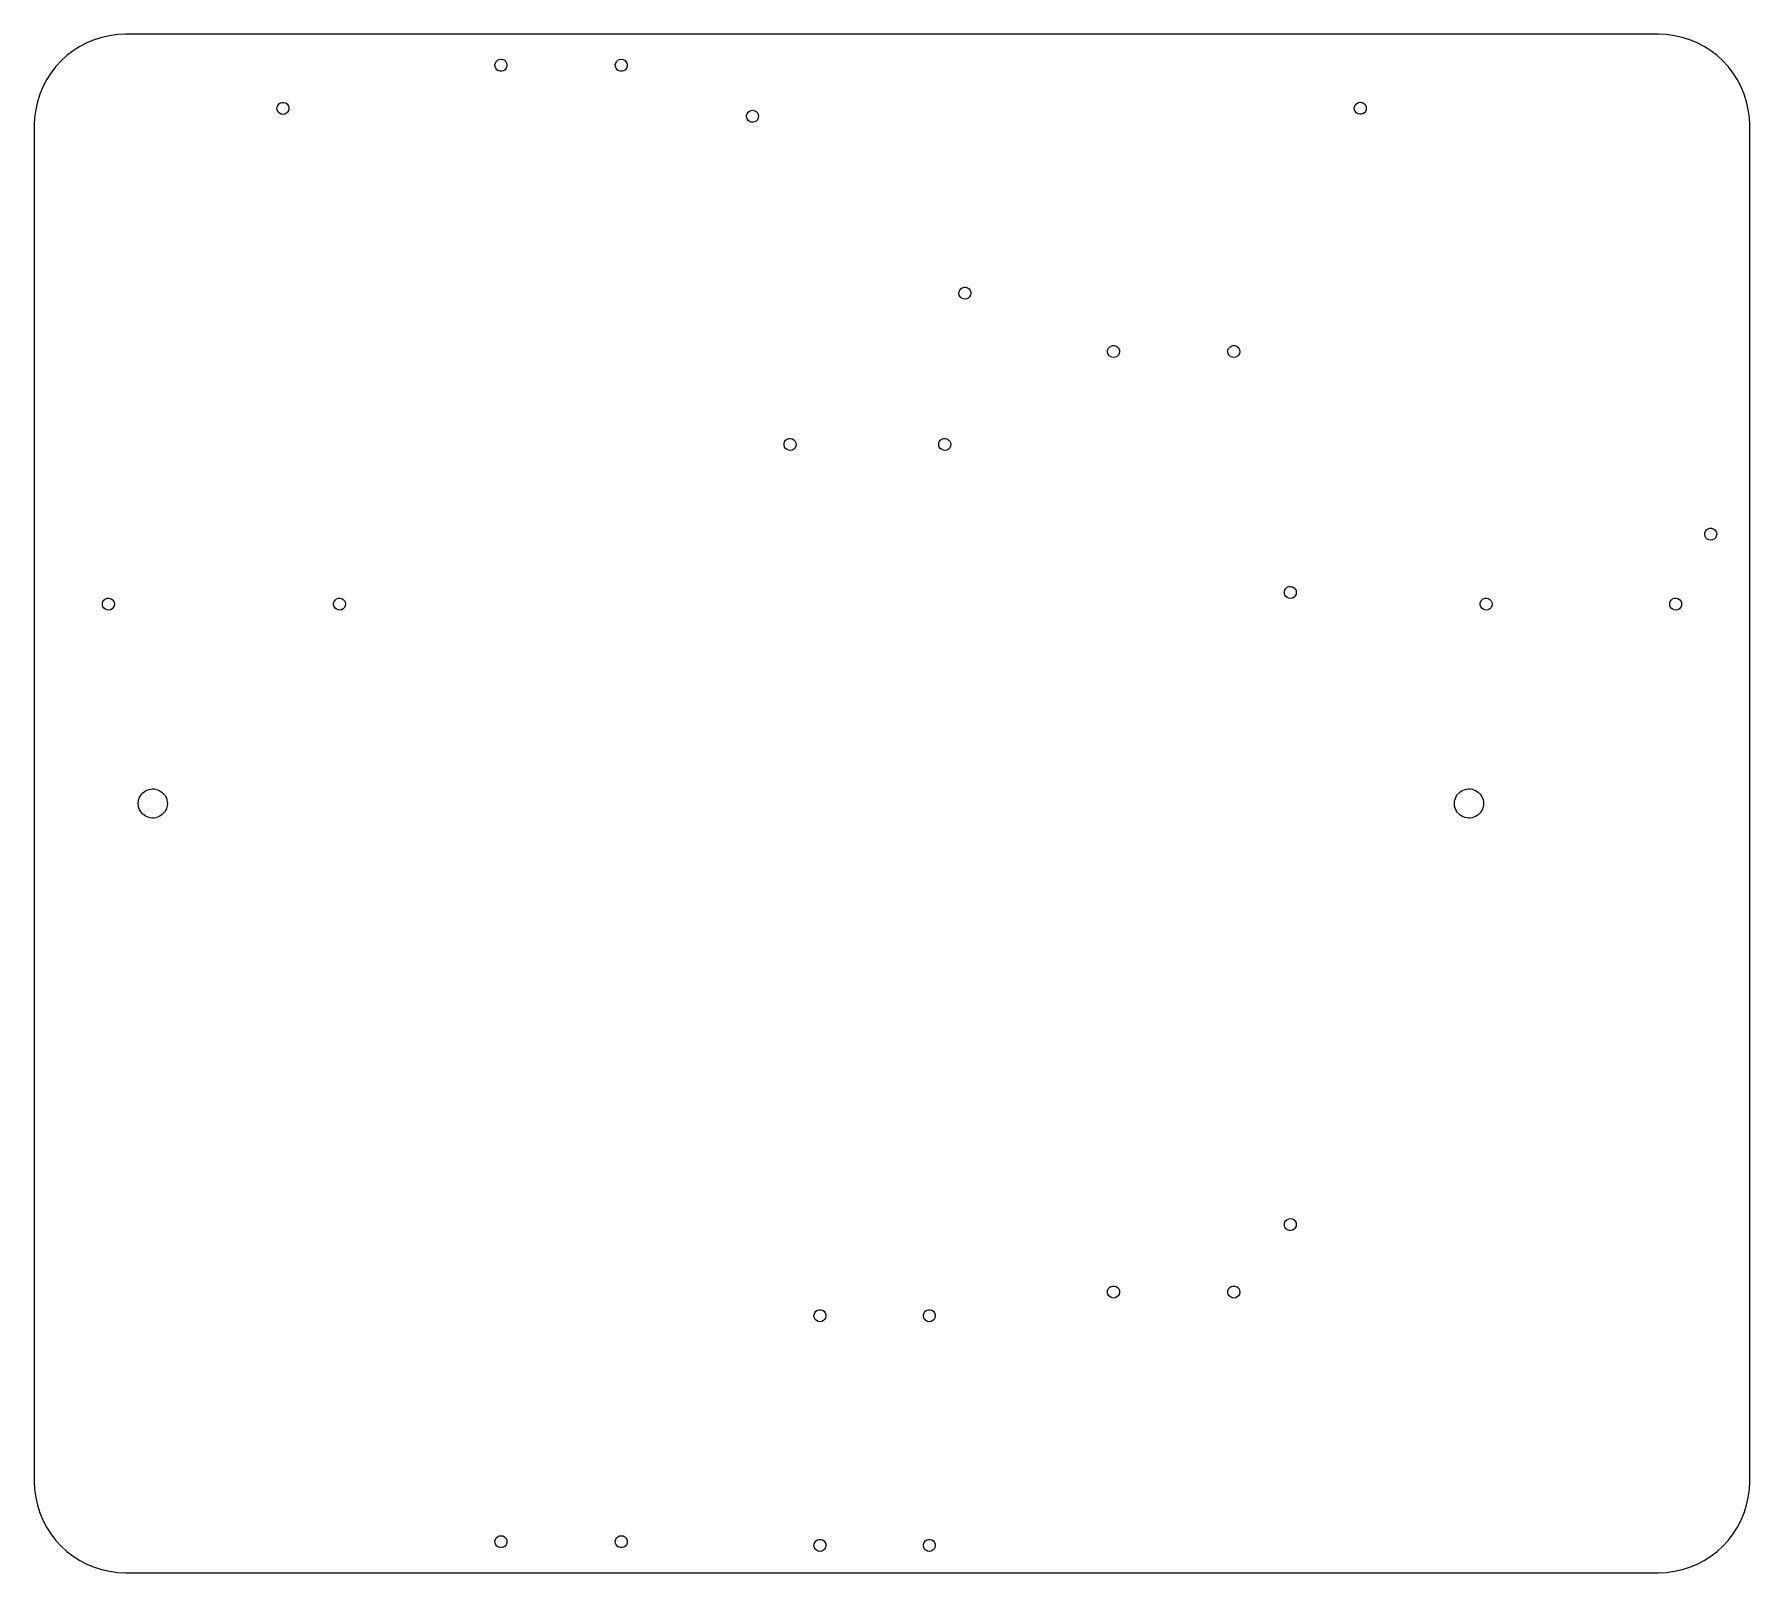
# Model space of a CAD drawing. Header units: metres. Extents: x -235 to 235, y -211 to 211.
import ezdxf

# ---------------------------------------------------------------- set-up
doc = ezdxf.new("R2010")
doc.units = ezdxf.units.M

msp = doc.modelspace()

# ---------------------------------------------------------------- linework, layer by layer
for p, q in [((-222.75, 207.651), (-224.589, 206.479)), ((-220.815, 208.658), (-222.75, 207.651)), ((-218.801, 209.492), (-220.815, 208.658)), ((-216.72, 210.148), (-218.801, 209.492)), ((-214.591, 210.62), (-216.72, 210.148)), ((-212.429, 210.905), (-214.591, 210.62)), ((-210.25, 211), (-212.429, 210.905)), ((210.25, 211), (-210.25, 211)), ((212.429, 210.905), (210.25, 211)), ((214.591, 210.62), (212.429, 210.905)), ((216.72, 210.148), (214.591, 210.62)), ((218.801, 209.492), (216.72, 210.148)), ((220.815, 208.658), (218.801, 209.492)), ((222.75, 207.651), (220.815, 208.658)), ((224.589, 206.479), (222.75, 207.651)), ((-227.928, 203.678), (-229.401, 202.07)), ((-226.32, 205.151), (-227.928, 203.678)), ((-224.589, 206.479), (-226.32, 205.151)), ((-108.895, 202.623), (-108.786, 203.103)), ((-108.859, 202.133), (-108.895, 202.623)), ((-108.786, 203.103), (-108.54, 203.529)), ((-108.54, 203.529), (-108.179, 203.863)), ((-108.179, 203.863), (-107.736, 204.077)), ((-107.736, 204.077), (-107.25, 204.15)), ((-107.25, 204.15), (-106.764, 204.077)), ((-106.764, 204.077), (-106.321, 203.863)), ((-106.321, 203.863), (-105.96, 203.529)), ((-105.96, 203.529), (-105.714, 203.103)), ((-105.714, 203.103), (-105.605, 202.623)), ((-105.605, 202.623), (-105.641, 202.133)), ((-75.8954, 202.623), (-75.7859, 203.103)), ((-75.8586, 202.133), (-75.8954, 202.623)), ((-75.7859, 203.103), (-75.54, 203.529)), ((-75.54, 203.529), (-75.1795, 203.863)), ((-75.1795, 203.863), (-74.7363, 204.077)), ((-74.7363, 204.077), (-74.25, 204.15)), ((-74.25, 204.15), (-73.7637, 204.077)), ((-73.7637, 204.077), (-73.3205, 203.863)), ((-73.3205, 203.863), (-72.96, 203.529)), ((-72.96, 203.529), (-72.7141, 203.103)), ((-72.7141, 203.103), (-72.6046, 202.623)), ((-72.6046, 202.623), (-72.6414, 202.133)), ((226.32, 205.151), (224.589, 206.479)), ((227.928, 203.678), (226.32, 205.151)), ((229.401, 202.07), (227.928, 203.678)), ((-231.901, 198.5), (-232.908, 196.565)), ((-230.729, 200.339), (-231.901, 198.5)), ((-229.401, 202.07), (-230.729, 200.339)), ((-108.679, 201.675), (-108.859, 202.133)), ((-108.372, 201.29), (-108.679, 201.675)), ((-107.966, 201.013), (-108.372, 201.29)), ((-107.496, 200.868), (-107.966, 201.013)), ((-107.004, 200.868), (-107.496, 200.868)), ((-106.534, 201.013), (-107.004, 200.868)), ((-106.128, 201.29), (-106.534, 201.013)), ((-105.821, 201.675), (-106.128, 201.29)), ((-105.641, 202.133), (-105.821, 201.675)), ((-75.6789, 201.675), (-75.8586, 202.133)), ((-75.3723, 201.29), (-75.6789, 201.675)), ((-74.9659, 201.013), (-75.3723, 201.29)), ((-74.4959, 200.868), (-74.9659, 201.013)), ((-74.0041, 200.868), (-74.4959, 200.868)), ((-73.5341, 201.013), (-74.0041, 200.868)), ((-73.1277, 201.29), (-73.5341, 201.013)), ((-72.8211, 201.675), (-73.1277, 201.29)), ((-72.6414, 202.133), (-72.8211, 201.675)), ((230.729, 200.339), (229.401, 202.07)), ((231.901, 198.5), (230.729, 200.339)), ((232.908, 196.565), (231.901, 198.5)), ((-233.742, 194.551), (-234.398, 192.47)), ((-232.908, 196.565), (-233.742, 194.551)), ((233.742, 194.551), (232.908, 196.565)), ((234.398, 192.47), (233.742, 194.551)), ((-234.87, 190.341), (-235.155, 188.179)), ((-234.398, 192.47), (-234.87, 190.341)), ((-168.695, 190.567), (-168.659, 191.057)), ((-168.586, 190.087), (-168.695, 190.567)), ((-168.659, 191.057), (-168.479, 191.515)), ((-168.34, 189.661), (-168.586, 190.087)), ((-168.479, 191.515), (-168.172, 191.9)), ((-167.979, 189.327), (-168.34, 189.661)), ((-168.172, 191.9), (-167.766, 192.177)), ((-167.536, 189.113), (-167.979, 189.327)), ((-167.766, 192.177), (-167.296, 192.322)), ((-167.05, 189.04), (-167.536, 189.113)), ((-167.296, 192.322), (-166.804, 192.322)), ((-166.564, 189.113), (-167.05, 189.04)), ((-166.804, 192.322), (-166.334, 192.177)), ((-166.121, 189.327), (-166.564, 189.113)), ((-166.334, 192.177), (-165.928, 191.9)), ((-165.76, 189.661), (-166.121, 189.327)), ((-165.928, 191.9), (-165.621, 191.515)), ((-165.514, 190.087), (-165.76, 189.661)), ((-165.621, 191.515), (-165.441, 191.057)), ((-165.405, 190.567), (-165.514, 190.087)), ((-165.441, 191.057), (-165.405, 190.567)), ((-39.8916, 188.746), (-39.7466, 189.216)), ((-39.8916, 188.254), (-39.8916, 188.746)), ((-39.7466, 187.784), (-39.8916, 188.254)), ((-39.7466, 189.216), (-39.4695, 189.622)), ((-39.4695, 189.622), (-39.085, 189.929)), ((-39.085, 189.929), (-38.6272, 190.109)), ((-38.6272, 190.109), (-38.1367, 190.145)), ((-38.1367, 190.145), (-37.6572, 190.036)), ((-37.6572, 190.036), (-37.2312, 189.79)), ((-37.2312, 189.79), (-36.8967, 189.429)), ((-36.8967, 189.429), (-36.6833, 188.986)), ((-36.6833, 188.986), (-36.61, 188.5)), ((-36.61, 188.5), (-36.6833, 188.014)), ((126.805, 190.813), (126.914, 191.293)), ((126.841, 190.323), (126.805, 190.813)), ((127.021, 189.865), (126.841, 190.323)), ((126.914, 191.293), (127.16, 191.719)), ((127.328, 189.48), (127.021, 189.865)), ((127.16, 191.719), (127.521, 192.053)), ((127.734, 189.203), (127.328, 189.48)), ((127.521, 192.053), (127.964, 192.267)), ((128.204, 189.058), (127.734, 189.203)), ((127.964, 192.267), (128.45, 192.34)), ((128.696, 189.058), (128.204, 189.058)), ((128.45, 192.34), (128.936, 192.267)), ((129.166, 189.203), (128.696, 189.058)), ((128.936, 192.267), (129.379, 192.053)), ((129.572, 189.48), (129.166, 189.203)), ((129.379, 192.053), (129.74, 191.719)), ((129.879, 189.865), (129.572, 189.48)), ((129.74, 191.719), (129.986, 191.293)), ((130.059, 190.323), (129.879, 189.865)), ((129.986, 191.293), (130.095, 190.813)), ((130.095, 190.813), (130.059, 190.323)), ((234.87, 190.341), (234.398, 192.47)), ((235.155, 188.179), (234.87, 190.341)), ((-235.155, 188.179), (-235.25, 186)), ((-235.25, 186), (-235.25, -186)), ((-39.4695, 187.378), (-39.7466, 187.784)), ((-39.085, 187.071), (-39.4695, 187.378)), ((-38.6272, 186.891), (-39.085, 187.071)), ((-38.1367, 186.855), (-38.6272, 186.891)), ((-37.6572, 186.964), (-38.1367, 186.855)), ((-37.2312, 187.21), (-37.6572, 186.964)), ((-36.8967, 187.571), (-37.2312, 187.21)), ((-36.6833, 188.014), (-36.8967, 187.571)), ((235.25, 186), (235.155, 188.179)), ((235.25, -186), (235.25, 186)), ((18.5711, 140.825), (18.8777, 141.21)), ((18.8777, 141.21), (19.2841, 141.487)), ((19.2841, 141.487), (19.7541, 141.632)), ((19.7541, 141.632), (20.2459, 141.632)), ((20.2459, 141.632), (20.7159, 141.487)), ((20.7159, 141.487), (21.1223, 141.21)), ((21.1223, 141.21), (21.4289, 140.825)), ((18.3546, 139.877), (18.3914, 140.367)), ((18.4641, 139.397), (18.3546, 139.877)), ((18.3914, 140.367), (18.5711, 140.825)), ((18.71, 138.971), (18.4641, 139.397)), ((19.0705, 138.637), (18.71, 138.971)), ((19.5137, 138.423), (19.0705, 138.637)), ((20, 138.35), (19.5137, 138.423)), ((20.4863, 138.423), (20, 138.35)), ((20.9295, 138.637), (20.4863, 138.423)), ((21.29, 138.971), (20.9295, 138.637)), ((21.5359, 139.397), (21.29, 138.971)), ((21.4289, 140.825), (21.6086, 140.367)), ((21.6454, 139.877), (21.5359, 139.397)), ((21.6086, 140.367), (21.6454, 139.877)), ((59.1046, 123.877), (59.1414, 124.367)), ((59.2141, 123.397), (59.1046, 123.877)), ((59.1414, 124.367), (59.3211, 124.825)), ((59.46, 122.971), (59.2141, 123.397)), ((59.3211, 124.825), (59.6277, 125.21)), ((59.8205, 122.637), (59.46, 122.971)), ((59.6277, 125.21), (60.0341, 125.487)), ((60.2637, 122.423), (59.8205, 122.637)), ((60.0341, 125.487), (60.5041, 125.632)), ((60.75, 122.35), (60.2637, 122.423)), ((60.5041, 125.632), (60.9959, 125.632)), ((61.2363, 122.423), (60.75, 122.35)), ((60.9959, 125.632), (61.4659, 125.487)), ((61.6795, 122.637), (61.2363, 122.423)), ((61.4659, 125.487), (61.8723, 125.21)), ((62.04, 122.971), (61.6795, 122.637)), ((61.8723, 125.21), (62.1789, 124.825)), ((62.2859, 123.397), (62.04, 122.971)), ((62.1789, 124.825), (62.3586, 124.367)), ((62.3954, 123.877), (62.2859, 123.397)), ((62.3586, 124.367), (62.3954, 123.877)), ((92.1046, 123.877), (92.1414, 124.367)), ((92.2141, 123.397), (92.1046, 123.877)), ((92.1414, 124.367), (92.3211, 124.825)), ((92.46, 122.971), (92.2141, 123.397)), ((92.3211, 124.825), (92.6277, 125.21)), ((92.8205, 122.637), (92.46, 122.971)), ((92.6277, 125.21), (93.0341, 125.487)), ((93.2637, 122.423), (92.8205, 122.637)), ((93.0341, 125.487), (93.5041, 125.632)), ((93.75, 122.35), (93.2637, 122.423)), ((93.5041, 125.632), (93.9959, 125.632)), ((94.2363, 122.423), (93.75, 122.35)), ((93.9959, 125.632), (94.4659, 125.487)), ((94.6795, 122.637), (94.2363, 122.423)), ((94.4659, 125.487), (94.8723, 125.21)), ((95.04, 122.971), (94.6795, 122.637)), ((94.8723, 125.21), (95.1789, 124.825)), ((95.2859, 123.397), (95.04, 122.971)), ((95.1789, 124.825), (95.3586, 124.367)), ((95.3954, 123.877), (95.2859, 123.397)), ((95.3586, 124.367), (95.3954, 123.877)), ((-29.5916, 98.7459), (-29.4466, 99.2159)), ((-29.4466, 99.2159), (-29.1695, 99.6223)), ((-29.1695, 99.6223), (-28.785, 99.9289)), ((-28.785, 99.9289), (-28.3272, 100.109)), ((-28.3272, 100.109), (-27.8367, 100.145)), ((-27.8367, 100.145), (-27.3572, 100.036)), ((-27.3572, 100.036), (-26.9312, 99.79)), ((-26.9312, 99.79), (-26.5967, 99.4295)), ((-26.5967, 99.4295), (-26.3833, 98.9863)), ((-26.3833, 98.9863), (-26.31, 98.5)), ((12.8284, 98.7459), (12.9734, 99.2159)), ((12.9734, 99.2159), (13.2505, 99.6223)), ((13.2505, 99.6223), (13.635, 99.9289)), ((13.635, 99.9289), (14.0928, 100.109)), ((14.0928, 100.109), (14.5833, 100.145)), ((14.5833, 100.145), (15.0628, 100.036)), ((15.0628, 100.036), (15.4888, 99.79)), ((15.4888, 99.79), (15.8233, 99.4295)), ((15.8233, 99.4295), (16.0367, 98.9863)), ((16.0367, 98.9863), (16.11, 98.5)), ((-29.5916, 98.2541), (-29.5916, 98.7459)), ((-29.4466, 97.7841), (-29.5916, 98.2541)), ((-29.1695, 97.3777), (-29.4466, 97.7841)), ((-28.785, 97.0711), (-29.1695, 97.3777)), ((-28.3272, 96.8914), (-28.785, 97.0711)), ((-27.8367, 96.8546), (-28.3272, 96.8914)), ((-27.3572, 96.9641), (-27.8367, 96.8546)), ((-26.9312, 97.21), (-27.3572, 96.9641)), ((-26.5967, 97.5705), (-26.9312, 97.21)), ((-26.3833, 98.0137), (-26.5967, 97.5705)), ((-26.31, 98.5), (-26.3833, 98.0137)), ((12.8284, 98.2541), (12.8284, 98.7459)), ((12.9734, 97.7841), (12.8284, 98.2541)), ((13.2505, 97.3777), (12.9734, 97.7841)), ((13.635, 97.0711), (13.2505, 97.3777)), ((14.0928, 96.8914), (13.635, 97.0711)), ((14.5833, 96.8546), (14.0928, 96.8914)), ((15.0628, 96.9641), (14.5833, 96.8546)), ((15.4888, 97.21), (15.0628, 96.9641)), ((15.8233, 97.5705), (15.4888, 97.21)), ((16.0367, 98.0137), (15.8233, 97.5705)), ((16.11, 98.5), (16.0367, 98.0137)), ((223.428, 75.1095), (223.834, 75.3866)), ((223.834, 75.3866), (224.304, 75.5316)), ((224.304, 75.5316), (224.796, 75.5316)), ((224.796, 75.5316), (225.266, 75.3866)), ((225.266, 75.3866), (225.672, 75.1095)), ((222.905, 73.7767), (222.941, 74.2672)), ((223.014, 73.2972), (222.905, 73.7767)), ((222.941, 74.2672), (223.121, 74.725)), ((223.26, 72.8712), (223.014, 73.2972)), ((223.121, 74.725), (223.428, 75.1095)), ((223.621, 72.5367), (223.26, 72.8712)), ((224.064, 72.3233), (223.621, 72.5367)), ((224.55, 72.25), (224.064, 72.3233)), ((225.036, 72.3233), (224.55, 72.25)), ((225.479, 72.5367), (225.036, 72.3233)), ((225.84, 72.8712), (225.479, 72.5367)), ((225.672, 75.1095), (225.979, 74.725)), ((226.086, 73.2972), (225.84, 72.8712)), ((225.979, 74.725), (226.159, 74.2672)), ((226.195, 73.7767), (226.086, 73.2972)), ((226.159, 74.2672), (226.195, 73.7767)), ((107.618, 58.1459), (107.763, 58.6159)), ((107.618, 57.6541), (107.618, 58.1459)), ((107.763, 57.1841), (107.618, 57.6541)), ((107.763, 58.6159), (108.04, 59.0223)), ((108.04, 56.7777), (107.763, 57.1841)), ((108.04, 59.0223), (108.425, 59.3289)), ((108.425, 56.4711), (108.04, 56.7777)), ((108.425, 59.3289), (108.883, 59.5086)), ((108.883, 56.2914), (108.425, 56.4711)), ((108.883, 59.5086), (109.373, 59.5454)), ((109.373, 59.5454), (109.853, 59.4359)), ((109.853, 59.4359), (110.279, 59.19)), ((110.279, 56.61), (109.853, 56.3641)), ((110.279, 59.19), (110.613, 58.8295)), ((110.613, 56.9705), (110.279, 56.61)), ((110.613, 58.8295), (110.827, 58.3863)), ((110.827, 57.4137), (110.613, 56.9705)), ((110.827, 58.3863), (110.9, 57.9)), ((110.9, 57.9), (110.827, 57.4137)), ((-216.572, 54.9459), (-216.427, 55.4159)), ((-216.572, 54.4541), (-216.572, 54.9459)), ((-216.427, 53.9841), (-216.572, 54.4541)), ((-216.427, 55.4159), (-216.15, 55.8223)), ((-216.15, 53.5777), (-216.427, 53.9841)), ((-216.15, 55.8223), (-215.765, 56.1289)), ((-215.765, 53.2711), (-216.15, 53.5777)), ((-215.765, 56.1289), (-215.307, 56.3086)), ((-215.307, 53.0914), (-215.765, 53.2711)), ((-215.307, 56.3086), (-214.817, 56.3454)), ((-214.817, 53.0546), (-215.307, 53.0914)), ((-214.817, 56.3454), (-214.337, 56.2359)), ((-214.337, 53.1641), (-214.817, 53.0546)), ((-214.337, 56.2359), (-213.911, 55.99)), ((-213.911, 53.41), (-214.337, 53.1641)), ((-213.911, 55.99), (-213.577, 55.6295)), ((-213.577, 53.7705), (-213.911, 53.41)), ((-213.577, 55.6295), (-213.363, 55.1863)), ((-213.363, 54.2137), (-213.577, 53.7705)), ((-213.363, 55.1863), (-213.29, 54.7)), ((-213.29, 54.7), (-213.363, 54.2137)), ((-153.192, 54.9459), (-153.047, 55.4159)), ((-153.192, 54.4541), (-153.192, 54.9459)), ((-153.047, 53.9841), (-153.192, 54.4541)), ((-153.047, 55.4159), (-152.77, 55.8223)), ((-152.77, 53.5777), (-153.047, 53.9841)), ((-152.77, 55.8223), (-152.385, 56.1289)), ((-152.385, 53.2711), (-152.77, 53.5777)), ((-152.385, 56.1289), (-151.927, 56.3086)), ((-151.927, 53.0914), (-152.385, 53.2711)), ((-151.927, 56.3086), (-151.437, 56.3454)), ((-151.437, 53.0546), (-151.927, 53.0914)), ((-151.437, 56.3454), (-150.957, 56.2359)), ((-150.957, 53.1641), (-151.437, 53.0546)), ((-150.957, 56.2359), (-150.531, 55.99)), ((-150.531, 53.41), (-150.957, 53.1641)), ((-150.531, 55.99), (-150.197, 55.6295)), ((-150.197, 53.7705), (-150.531, 53.41)), ((-150.197, 55.6295), (-149.983, 55.1863)), ((-149.983, 54.2137), (-150.197, 53.7705)), ((-149.983, 55.1863), (-149.91, 54.7)), ((-149.91, 54.7), (-149.983, 54.2137)), ((109.373, 56.2546), (108.883, 56.2914)), ((109.853, 56.3641), (109.373, 56.2546)), ((161.328, 54.9459), (161.473, 55.4159)), ((161.328, 54.4541), (161.328, 54.9459)), ((161.473, 53.9841), (161.328, 54.4541)), ((161.473, 55.4159), (161.75, 55.8223)), ((161.75, 53.5777), (161.473, 53.9841)), ((161.75, 55.8223), (162.135, 56.1289)), ((162.135, 53.2711), (161.75, 53.5777)), ((162.135, 56.1289), (162.593, 56.3086)), ((162.593, 53.0914), (162.135, 53.2711)), ((162.593, 56.3086), (163.083, 56.3454)), ((163.083, 53.0546), (162.593, 53.0914)), ((163.083, 56.3454), (163.563, 56.2359)), ((163.563, 53.1641), (163.083, 53.0546)), ((163.563, 56.2359), (163.989, 55.99)), ((163.989, 53.41), (163.563, 53.1641)), ((163.989, 55.99), (164.323, 55.6295)), ((164.323, 53.7705), (163.989, 53.41)), ((164.323, 55.6295), (164.537, 55.1863)), ((164.537, 54.2137), (164.323, 53.7705)), ((164.537, 55.1863), (164.61, 54.7)), ((164.61, 54.7), (164.537, 54.2137)), ((213.308, 54.9459), (213.453, 55.4159)), ((213.308, 54.4541), (213.308, 54.9459)), ((213.453, 53.9841), (213.308, 54.4541)), ((213.453, 55.4159), (213.73, 55.8223)), ((213.73, 53.5777), (213.453, 53.9841)), ((213.73, 55.8223), (214.115, 56.1289)), ((214.115, 53.2711), (213.73, 53.5777)), ((214.115, 56.1289), (214.573, 56.3086)), ((214.573, 53.0914), (214.115, 53.2711)), ((214.573, 56.3086), (215.063, 56.3454)), ((215.063, 53.0546), (214.573, 53.0914)), ((215.063, 56.3454), (215.543, 56.2359)), ((215.543, 53.1641), (215.063, 53.0546)), ((215.543, 56.2359), (215.969, 55.99)), ((215.969, 53.41), (215.543, 53.1641)), ((215.969, 55.99), (216.303, 55.6295)), ((216.303, 53.7705), (215.969, 53.41)), ((216.303, 55.6295), (216.517, 55.1863)), ((216.517, 54.2137), (216.303, 53.7705)), ((216.517, 55.1863), (216.59, 54.7)), ((216.59, 54.7), (216.517, 54.2137)), ((-206.742, 0.24624), (-206.682, 0.735)), ((-206.742, -0.24624), (-206.742, 0.24624)), ((-206.682, 0.735), (-206.562, 1.21261)), ((-206.562, 1.21261), (-206.384, 1.67184)), ((-206.384, 1.67184), (-206.151, 2.10573)), ((-206.151, 2.10573), (-205.866, 2.5077)), ((-205.866, 2.5077), (-205.535, 2.87165)), ((-205.535, 2.87165), (-205.161, 3.19207)), ((-205.161, 3.19207), (-204.75, 3.4641)), ((-204.75, 3.4641), (-204.309, 3.68362)), ((-204.309, 3.68362), (-203.845, 3.8473)), ((-203.845, 3.8473), (-203.364, 3.95266)), ((-203.364, 3.95266), (-202.873, 3.9981)), ((-202.873, 3.9981), (-202.381, 3.98294)), ((-202.381, 3.98294), (-201.894, 3.90739)), ((-201.894, 3.90739), (-201.421, 3.77262)), ((-201.421, 3.77262), (-200.967, 3.58065)), ((-200.967, 3.58065), (-200.541, 3.33441)), ((-200.541, 3.33441), (-200.148, 3.03762)), ((-200.148, 3.03762), (-199.794, 2.69478)), ((-199.794, 2.69478), (-199.485, 2.3111)), ((-199.485, 2.3111), (-199.226, 1.89237)), ((-199.226, 1.89237), (-199.02, 1.44497)), ((-199.02, 1.44497), (-198.871, 0.97566)), ((-198.871, 0.97566), (-198.78, 0.49155)), ((-198.78, 0.49155), (-198.75, 0)), ((-198.75, 0), (-198.78, -0.49155)), ((154.258, 0.24624), (154.318, 0.735)), ((154.258, -0.24624), (154.258, 0.24624)), ((154.318, 0.735), (154.438, 1.21261)), ((154.438, 1.21261), (154.616, 1.67184)), ((154.616, 1.67184), (154.849, 2.10573)), ((154.849, 2.10573), (155.134, 2.5077)), ((155.134, 2.5077), (155.465, 2.87165)), ((155.465, 2.87165), (155.839, 3.19207)), ((155.839, 3.19207), (156.25, 3.4641)), ((156.25, 3.4641), (156.691, 3.68362)), ((156.691, 3.68362), (157.155, 3.8473)), ((157.155, 3.8473), (157.636, 3.95266)), ((157.636, 3.95266), (158.127, 3.9981)), ((158.127, 3.9981), (158.619, 3.98294)), ((158.619, 3.98294), (159.106, 3.90739)), ((159.106, 3.90739), (159.579, 3.77262)), ((159.579, 3.77262), (160.033, 3.58065)), ((160.033, 3.58065), (160.459, 3.33441)), ((160.459, 3.33441), (160.852, 3.03762)), ((160.852, 3.03762), (161.206, 2.69478)), ((161.206, 2.69478), (161.515, 2.3111)), ((161.515, 2.3111), (161.774, 1.89237)), ((161.774, 1.89237), (161.98, 1.44497)), ((161.98, 1.44497), (162.129, 0.97566)), ((162.129, 0.97566), (162.22, 0.49155)), ((162.22, 0.49155), (162.25, 0)), ((162.25, 0), (162.22, -0.49155)), ((-206.682, -0.735), (-206.742, -0.24624)), ((-206.562, -1.21261), (-206.682, -0.735)), ((-206.384, -1.67184), (-206.562, -1.21261)), ((-206.151, -2.10573), (-206.384, -1.67184)), ((-205.866, -2.5077), (-206.151, -2.10573)), ((-205.535, -2.87165), (-205.866, -2.5077)), ((-205.161, -3.19207), (-205.535, -2.87165)), ((-204.75, -3.4641), (-205.161, -3.19207)), ((-204.309, -3.68362), (-204.75, -3.4641)), ((-203.845, -3.8473), (-204.309, -3.68362)), ((-203.364, -3.95266), (-203.845, -3.8473)), ((-202.873, -3.9981), (-203.364, -3.95266)), ((-202.381, -3.98294), (-202.873, -3.9981)), ((-201.894, -3.90739), (-202.381, -3.98294)), ((-201.421, -3.77262), (-201.894, -3.90739)), ((-200.967, -3.58065), (-201.421, -3.77262)), ((-200.541, -3.33441), (-200.967, -3.58065)), ((-200.148, -3.03762), (-200.541, -3.33441)), ((-199.794, -2.69478), (-200.148, -3.03762)), ((-199.485, -2.3111), (-199.794, -2.69478)), ((-199.226, -1.89237), (-199.485, -2.3111)), ((-199.02, -1.44497), (-199.226, -1.89237)), ((-198.871, -0.97566), (-199.02, -1.44497)), ((-198.78, -0.49155), (-198.871, -0.97566)), ((154.318, -0.735), (154.258, -0.24624)), ((154.438, -1.21261), (154.318, -0.735)), ((154.616, -1.67184), (154.438, -1.21261)), ((154.849, -2.10573), (154.616, -1.67184)), ((155.134, -2.5077), (154.849, -2.10573)), ((155.465, -2.87165), (155.134, -2.5077)), ((155.839, -3.19207), (155.465, -2.87165)), ((156.25, -3.4641), (155.839, -3.19207)), ((156.691, -3.68362), (156.25, -3.4641)), ((157.155, -3.8473), (156.691, -3.68362)), ((157.636, -3.95266), (157.155, -3.8473)), ((158.127, -3.9981), (157.636, -3.95266)), ((158.619, -3.98294), (158.127, -3.9981)), ((159.106, -3.90739), (158.619, -3.98294)), ((159.579, -3.77262), (159.106, -3.90739)), ((160.033, -3.58065), (159.579, -3.77262)), ((160.459, -3.33441), (160.033, -3.58065)), ((160.852, -3.03762), (160.459, -3.33441)), ((161.206, -2.69478), (160.852, -3.03762)), ((161.515, -2.3111), (161.206, -2.69478)), ((161.774, -1.89237), (161.515, -2.3111)), ((161.98, -1.44497), (161.774, -1.89237)), ((162.129, -0.97566), (161.98, -1.44497)), ((162.22, -0.49155), (162.129, -0.97566)), ((107.618, -115.254), (107.763, -114.784)), ((107.618, -115.746), (107.618, -115.254)), ((107.763, -116.216), (107.618, -115.746)), ((107.763, -114.784), (108.04, -114.378)), ((108.04, -116.622), (107.763, -116.216)), ((108.04, -114.378), (108.425, -114.071)), ((108.425, -116.929), (108.04, -116.622)), ((108.425, -114.071), (108.883, -113.891)), ((108.883, -117.109), (108.425, -116.929)), ((108.883, -113.891), (109.373, -113.855)), ((109.373, -117.145), (108.883, -117.109)), ((109.373, -113.855), (109.853, -113.964)), ((109.853, -117.036), (109.373, -117.145)), ((109.853, -113.964), (110.279, -114.21)), ((110.279, -116.79), (109.853, -117.036)), ((110.279, -114.21), (110.613, -114.571)), ((110.613, -116.429), (110.279, -116.79)), ((110.613, -114.571), (110.827, -115.014)), ((110.827, -115.986), (110.613, -116.429)), ((110.827, -115.014), (110.9, -115.5)), ((110.9, -115.5), (110.827, -115.986)), ((59.1046, -134.123), (59.1414, -133.633)), ((59.2141, -134.603), (59.1046, -134.123)), ((59.1414, -133.633), (59.3211, -133.175)), ((59.46, -135.029), (59.2141, -134.603)), ((59.3211, -133.175), (59.6277, -132.79)), ((59.8205, -135.363), (59.46, -135.029)), ((59.6277, -132.79), (60.0341, -132.513)), ((60.2637, -135.577), (59.8205, -135.363)), ((60.0341, -132.513), (60.5041, -132.368)), ((60.75, -135.65), (60.2637, -135.577)), ((60.5041, -132.368), (60.9959, -132.368)), ((61.2363, -135.577), (60.75, -135.65)), ((60.9959, -132.368), (61.4659, -132.513)), ((61.6795, -135.363), (61.2363, -135.577)), ((61.4659, -132.513), (61.8723, -132.79)), ((62.04, -135.029), (61.6795, -135.363)), ((61.8723, -132.79), (62.1789, -133.175)), ((62.2859, -134.603), (62.04, -135.029)), ((62.1789, -133.175), (62.3586, -133.633)), ((62.3954, -134.123), (62.2859, -134.603)), ((62.3586, -133.633), (62.3954, -134.123)), ((92.1046, -134.123), (92.1414, -133.633)), ((92.2141, -134.603), (92.1046, -134.123)), ((92.1414, -133.633), (92.3211, -133.175)), ((92.46, -135.029), (92.2141, -134.603)), ((92.3211, -133.175), (92.6277, -132.79)), ((92.8205, -135.363), (92.46, -135.029)), ((92.6277, -132.79), (93.0341, -132.513)), ((93.2637, -135.577), (92.8205, -135.363)), ((93.0341, -132.513), (93.5041, -132.368)), ((93.75, -135.65), (93.2637, -135.577)), ((93.5041, -132.368), (93.9959, -132.368)), ((94.2363, -135.577), (93.75, -135.65)), ((93.9959, -132.368), (94.4659, -132.513)), ((94.6795, -135.363), (94.2363, -135.577)), ((94.4659, -132.513), (94.8723, -132.79)), ((95.04, -135.029), (94.6795, -135.363)), ((94.8723, -132.79), (95.1789, -133.175)), ((95.2859, -134.603), (95.04, -135.029)), ((95.1789, -133.175), (95.3586, -133.633)), ((95.3954, -134.123), (95.2859, -134.603)), ((95.3586, -133.633), (95.3954, -134.123)), ((-21.4054, -140.623), (-21.3686, -140.133)), ((-21.2959, -141.103), (-21.4054, -140.623)), ((-21.3686, -140.133), (-21.1889, -139.675)), ((-21.05, -141.529), (-21.2959, -141.103)), ((-21.1889, -139.675), (-20.8823, -139.29)), ((-20.8823, -139.29), (-20.4759, -139.013)), ((-20.4759, -139.013), (-20.0059, -138.868)), ((-20.0059, -138.868), (-19.5141, -138.868)), ((-19.5141, -138.868), (-19.0441, -139.013)), ((-19.0441, -139.013), (-18.6377, -139.29)), ((-18.6377, -139.29), (-18.3311, -139.675)), ((-18.2241, -141.103), (-18.47, -141.529)), ((-18.3311, -139.675), (-18.1514, -140.133)), ((-18.1146, -140.623), (-18.2241, -141.103)), ((-18.1514, -140.133), (-18.1146, -140.623)), ((8.59461, -140.623), (8.63137, -140.133)), ((8.70406, -141.103), (8.59461, -140.623)), ((8.63137, -140.133), (8.81106, -139.675)), ((8.94998, -141.529), (8.70406, -141.103)), ((8.81106, -139.675), (9.11771, -139.29)), ((9.11771, -139.29), (9.52409, -139.013)), ((9.52409, -139.013), (9.99408, -138.868)), ((9.99408, -138.868), (10.4859, -138.868)), ((10.4859, -138.868), (10.9559, -139.013)), ((10.9559, -139.013), (11.3623, -139.29)), ((11.3623, -139.29), (11.6689, -139.675)), ((11.7759, -141.103), (11.53, -141.529)), ((11.6689, -139.675), (11.8486, -140.133)), ((11.8854, -140.623), (11.7759, -141.103)), ((11.8486, -140.133), (11.8854, -140.623)), ((-20.6895, -141.863), (-21.05, -141.529)), ((-20.2463, -142.077), (-20.6895, -141.863)), ((-19.76, -142.15), (-20.2463, -142.077)), ((-19.2737, -142.077), (-19.76, -142.15)), ((-18.8305, -141.863), (-19.2737, -142.077)), ((-18.47, -141.529), (-18.8305, -141.863)), ((9.31052, -141.863), (8.94998, -141.529)), ((9.75365, -142.077), (9.31052, -141.863)), ((10.24, -142.15), (9.75365, -142.077)), ((10.7263, -142.077), (10.24, -142.15)), ((11.1695, -141.863), (10.7263, -142.077)), ((11.53, -141.529), (11.1695, -141.863)), ((-235.25, -186), (-235.155, -188.179)), ((-235.155, -188.179), (-234.87, -190.341)), ((234.87, -190.341), (235.155, -188.179)), ((235.155, -188.179), (235.25, -186)), ((-234.87, -190.341), (-234.398, -192.47)), ((-234.398, -192.47), (-233.742, -194.551)), ((233.742, -194.551), (234.398, -192.47)), ((234.398, -192.47), (234.87, -190.341)), ((-233.742, -194.551), (-232.908, -196.565)), ((-232.908, -196.565), (-231.901, -198.5)), ((231.901, -198.5), (232.908, -196.565)), ((232.908, -196.565), (233.742, -194.551)), ((-231.901, -198.5), (-230.729, -200.339)), ((-230.729, -200.339), (-229.401, -202.07)), ((-229.401, -202.07), (-227.928, -203.678)), ((-108.895, -202.377), (-108.786, -201.897)), ((-108.786, -201.897), (-108.54, -201.471)), ((-108.54, -201.471), (-108.179, -201.137)), ((-108.179, -201.137), (-107.736, -200.923)), ((-107.736, -200.923), (-107.25, -200.85)), ((-107.25, -200.85), (-106.764, -200.923)), ((-106.764, -200.923), (-106.321, -201.137)), ((-106.321, -201.137), (-105.96, -201.471)), ((-105.96, -201.471), (-105.714, -201.897)), ((-105.714, -201.897), (-105.605, -202.377)), ((-75.8954, -202.377), (-75.7859, -201.897)), ((-75.7859, -201.897), (-75.54, -201.471)), ((-75.54, -201.471), (-75.1795, -201.137)), ((-75.1795, -201.137), (-74.7363, -200.923)), ((-74.7363, -200.923), (-74.25, -200.85)), ((-74.25, -200.85), (-73.7637, -200.923)), ((-73.7637, -200.923), (-73.3205, -201.137)), ((-73.3205, -201.137), (-72.96, -201.471)), ((-72.96, -201.471), (-72.7141, -201.897)), ((-72.7141, -201.897), (-72.6046, -202.377)), ((-21.1889, -202.675), (-20.8823, -202.29)), ((-20.8823, -202.29), (-20.4759, -202.013)), ((-20.4759, -202.013), (-20.0059, -201.868)), ((-20.0059, -201.868), (-19.5141, -201.868)), ((-19.5141, -201.868), (-19.0441, -202.013)), ((-19.0441, -202.013), (-18.6377, -202.29)), ((-18.6377, -202.29), (-18.3311, -202.675)), ((8.81106, -202.675), (9.11771, -202.29)), ((9.11771, -202.29), (9.52409, -202.013)), ((9.52409, -202.013), (9.99408, -201.868)), ((9.99408, -201.868), (10.4859, -201.868)), ((10.4859, -201.868), (10.9559, -202.013)), ((10.9559, -202.013), (11.3623, -202.29)), ((11.3623, -202.29), (11.6689, -202.675)), ((227.928, -203.678), (229.401, -202.07)), ((229.401, -202.07), (230.729, -200.339)), ((230.729, -200.339), (231.901, -198.5)), ((-227.928, -203.678), (-226.32, -205.151)), ((-226.32, -205.151), (-224.589, -206.479)), ((-224.589, -206.479), (-222.75, -207.651)), ((-108.859, -202.867), (-108.895, -202.377)), ((-108.679, -203.325), (-108.859, -202.867)), ((-108.372, -203.71), (-108.679, -203.325)), ((-107.966, -203.987), (-108.372, -203.71)), ((-107.496, -204.132), (-107.966, -203.987)), ((-107.004, -204.132), (-107.496, -204.132)), ((-106.534, -203.987), (-107.004, -204.132)), ((-106.128, -203.71), (-106.534, -203.987)), ((-105.821, -203.325), (-106.128, -203.71)), ((-105.641, -202.867), (-105.821, -203.325)), ((-105.605, -202.377), (-105.641, -202.867)), ((-75.8586, -202.867), (-75.8954, -202.377)), ((-75.6789, -203.325), (-75.8586, -202.867)), ((-75.3723, -203.71), (-75.6789, -203.325)), ((-74.9659, -203.987), (-75.3723, -203.71)), ((-74.4959, -204.132), (-74.9659, -203.987)), ((-74.0041, -204.132), (-74.4959, -204.132)), ((-73.5341, -203.987), (-74.0041, -204.132)), ((-73.1277, -203.71), (-73.5341, -203.987)), ((-72.8211, -203.325), (-73.1277, -203.71)), ((-72.6414, -202.867), (-72.8211, -203.325)), ((-72.6046, -202.377), (-72.6414, -202.867)), ((-21.4054, -203.623), (-21.3686, -203.133)), ((-21.2959, -204.103), (-21.4054, -203.623)), ((-21.3686, -203.133), (-21.1889, -202.675)), ((-21.05, -204.529), (-21.2959, -204.103)), ((-20.6895, -204.863), (-21.05, -204.529)), ((-20.2463, -205.077), (-20.6895, -204.863)), ((-19.76, -205.15), (-20.2463, -205.077)), ((-19.2737, -205.077), (-19.76, -205.15)), ((-18.8305, -204.863), (-19.2737, -205.077)), ((-18.47, -204.529), (-18.8305, -204.863)), ((-18.2241, -204.103), (-18.47, -204.529)), ((-18.3311, -202.675), (-18.1514, -203.133)), ((-18.1146, -203.623), (-18.2241, -204.103)), ((-18.1514, -203.133), (-18.1146, -203.623)), ((8.59461, -203.623), (8.63137, -203.133)), ((8.70406, -204.103), (8.59461, -203.623)), ((8.63137, -203.133), (8.81106, -202.675)), ((8.94998, -204.529), (8.70406, -204.103)), ((9.31052, -204.863), (8.94998, -204.529)), ((9.75365, -205.077), (9.31052, -204.863)), ((10.24, -205.15), (9.75365, -205.077)), ((10.7263, -205.077), (10.24, -205.15)), ((11.1695, -204.863), (10.7263, -205.077)), ((11.53, -204.529), (11.1695, -204.863)), ((11.7759, -204.103), (11.53, -204.529)), ((11.6689, -202.675), (11.8486, -203.133)), ((11.8854, -203.623), (11.7759, -204.103)), ((11.8486, -203.133), (11.8854, -203.623)), ((222.75, -207.651), (224.589, -206.479)), ((224.589, -206.479), (226.32, -205.151)), ((226.32, -205.151), (227.928, -203.678)), ((-222.75, -207.651), (-220.815, -208.658)), ((-220.815, -208.658), (-218.801, -209.492)), ((-218.801, -209.492), (-216.72, -210.148)), ((-216.72, -210.148), (-214.591, -210.62)), ((-214.591, -210.62), (-212.429, -210.905)), ((-212.429, -210.905), (-210.25, -211)), ((-210.25, -211), (210.25, -211)), ((210.25, -211), (212.429, -210.905)), ((212.429, -210.905), (214.591, -210.62)), ((214.591, -210.62), (216.72, -210.148)), ((216.72, -210.148), (218.801, -209.492)), ((218.801, -209.492), (220.815, -208.658)), ((220.815, -208.658), (222.75, -207.651))]:
    msp.add_line(p, q)

doc.saveas('drawing.dxf')
